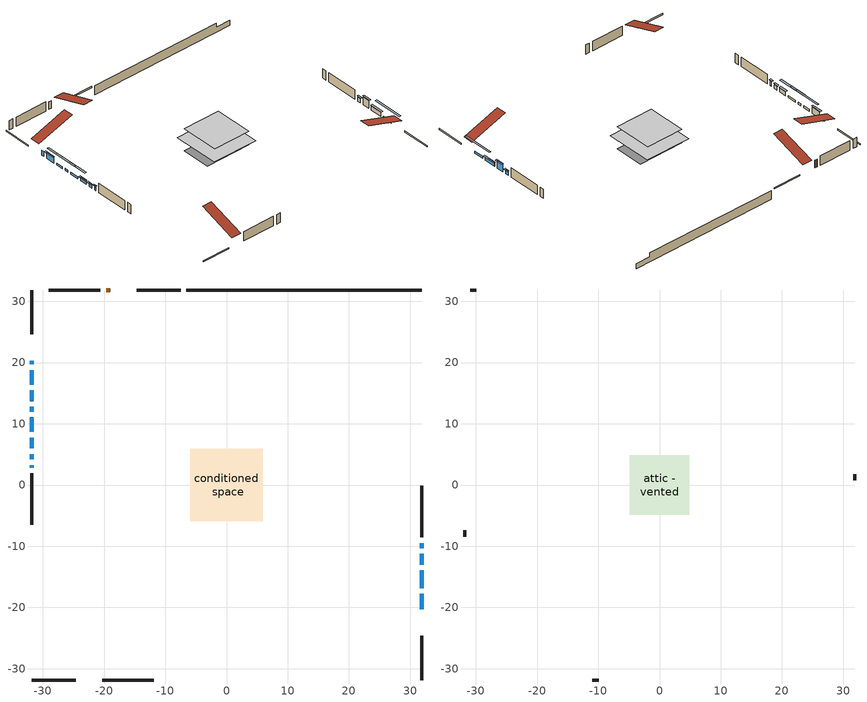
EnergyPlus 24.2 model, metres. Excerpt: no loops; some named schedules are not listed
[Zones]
conditioned space
 floor outside (Floor1 construction): -0.96,-0.96 -0.96,0.96 0.96,0.96 0.96,-0.96 z1.08
 floor adiabatic (AdiabaticFloorConstruction): -5.91,-5.91 -5.91,5.91 5.91,5.91 5.91,-5.91 z1.08
 floor foundation (Slab1 construction): -5.87,-3.73 -5.87,3.73 5.87,3.73 5.87,-3.73 z-1.21
 wall outside (RimJoist1 construction): -7.48,31.85 -14.68,31.85 / -31.85,-31.85 -24.65,-31.85 / -31.85,31.85 -31.85,24.65 / 31.85,-31.85 31.85,-24.65 z1.08:1.38
 wall outside (AdiabaticWallConstruction 1): -19.03,31.85 -19.66,31.85 z1.08:3.11
 wall outside (AdiabaticWallConstruction): -31.85,20.31 -31.85,19.69 / -31.85,3.25 -31.85,2.84 z1.08:2.3; -31.85,18.77 -31.85,16.4 z1.08:2.71; 31.85,-20.3 31.85,-17.79 / -31.85,15.47 -31.85,13.72 / -31.85,12.79 -31.85,11.95 / -31.85,11.03 -31.85,8.66 z1.08:1.59; 31.85,-16.86 31.85,-13.94 z1.08:2.06; 31.85,-13.01 31.85,-11.26 z1.08:3.09; 31.85,-10.33 31.85,-9.48 z1.08:2.12; -31.85,7.74 -31.85,5.97 / -31.85,5.04 -31.85,4.18 z1.08:2.05
 wall outside (Wall1 construction): -20.58,31.85 -29,31.85 / -20.3,-31.85 -11.89,-31.85 / -31.85,1.91 -31.85,-6.5 / 31.85,-8.55 31.85,-0.14 z1.08:3.52
 wall foundation (FoundationWall1 construction): -6.55,31.85,-1.21 -6.55,31.85,1.08 28.01,31.85,1.08 28.01,31.85,0.09 31.85,31.85,0.09 31.85,31.85,-1.21
 window (WindowConstruction 7): -31.85,20.3 -31.85,19.69 z1.08:2.3
 window (WindowConstruction 6): -31.85,18.77 -31.85,16.4 z1.08:2.7
 window (WindowConstruction 8): 31.85,-20.3 31.85,-17.79 z1.08:1.59
 window (WindowConstruction 9): -31.85,15.47 -31.85,13.72 z1.08:1.59
 window (WindowConstruction 10): -31.85,12.79 -31.85,11.95 z1.08:1.59
 window (WindowConstruction 11): -31.85,11.03 -31.85,8.66 z1.08:1.59
 window (WindowConstruction): 31.85,-16.86 31.85,-13.94 z1.08:2.06
 window (WindowConstruction 1): 31.85,-13.01 31.85,-11.26 z1.08:3.09
 window (WindowConstruction 2): 31.85,-10.33 31.85,-9.48 z1.08:2.12
 window (WindowConstruction 3): -31.85,7.74 -31.85,5.97 z1.08:2.05
 window (WindowConstruction 4): -31.85,5.04 -31.85,4.18 z1.08:2.05
 window (WindowConstruction 5): -31.85,3.25 -31.85,2.84 z1.08:2.3
 door (Door): -19.03,31.85 -19.65,31.85 z1.08:3.11
 ceiling adiabatic (AdiabaticFloorConstruction): 5.91,-5.91 5.91,5.91 -5.91,5.91 -5.91,-5.91 z1.08
attic - vented
 floor to conditioned space (Floor2 construction Reversed): -4.86,-4.86 -4.86,4.86 4.86,4.86 4.86,-4.86 z3.52
 wall outside (Wall2 construction): -29.93,31.85 -30.92,31.85 / -10.96,-31.85 -9.96,-31.85 / -31.85,-7.43 -31.85,-8.43 / 31.85,0.79 31.85,1.79 z1.08:3.52
 roof outside (Roof1 construction): -18.1,31.85,3.52 -18.1,22.4,6.67 -15.61,22.4,6.67 -15.61,31.85,3.52; -21.23,-31.85,3.52 -21.23,-22.4,6.67 -23.73,-22.4,6.67 -23.73,-31.85,3.52; -31.85,21.23,3.52 -22.4,21.23,6.67 -22.4,23.73,6.67 -31.85,23.73,3.52; 31.85,-21.23,3.52 22.4,-21.23,6.67 22.4,-23.73,6.67 31.85,-23.73,3.52
shading: -31.85,16.2 -31.85,18.97 -32.27,18.97 -32.27,16.2 z2.91; 31.85,-15.15 31.85,-22.94 32.27,-22.94 32.27,-15.15 z4.23; -31.85,11.08 -31.85,18.11 -32.27,18.11 -32.27,11.08 z4.23; -31.85,9.32 -31.85,15.43 -32.27,15.43 -32.27,9.32 z4.23; -31.85,6.02 -31.85,13.67 -32.27,13.67 -32.27,6.02 z4.23; 31.85,-13.74 31.85,-17.06 32.27,-17.06 32.27,-13.74 z2.26; 31.85,-11.06 31.85,-13.21 32.27,-13.21 32.27,-11.06 z3.29; 31.85,-9.28 31.85,-10.53 32.27,-10.53 32.27,-9.28 z2.32; -31.85,5.77 -31.85,7.94 -32.27,7.94 -32.27,5.77 z2.25; -31.85,3.98 -31.85,5.24 -32.27,5.24 -32.27,3.98 z2.25; -31.85,2.64 -31.85,3.45 -32.27,3.45 -32.27,2.64 z2.5
[Building]
Building 1: Terrain=Suburbs
[Site:Location]
Montreal Intl AP_QC: Latitude {deg}=45.47; Longitude {deg}=-73.74; Time Zone {hr}=-5; Elevation {m}=36; Keep Site Location Information=Yes
[Site:GroundTemperature:Shallow]
2.07863, -0.316383, -0.508184, 0.628371, 5.19101, 9.73239, 13.6695, 16.1636, 16.3755, 14.347, 10.5102, 6.10817
[Site:WaterMainsTemperature]
Calculation Method=Schedule; Temperature Schedule=mains temperature schedule
[Material] Roughness=Rough; Thermal Absorptance=0.9
Name | Thickness {m} | Conductivity {W/m-K} | Density {kg/m3} | Specific Heat {J/kg-K} | Solar Absorptance | Visible Absorptance
asphalt or fiberglass shingles | 0.00635 | 0.162714 | 1121.4 | 1465.45 | 0.4 | 0.4
ceiling loosefill ins | 0.0846667 | 0.0480833 | 16.02 | 1046.75 | 0.7 | 0.7
ceiling stud and cavity | 0.1397 | 0.0954719 | 65.682 | 1177.47 | 0.7 | 0.7
concrete 4.0 in. | 0.1016 | 1.803125 | 2242.8 | 837.4 | 0.7 | 0.7
concrete 8.0 in. | 0.2032 | 1.803125 | 2242.8 | 837.4 | 0.7 | 0.7
door material | 0.04445 | 0.053851 | 512.64 | 1214.23 | 0.7 | 0.7
exterior vertical ins | 0.0210149 | 0.029427 | 32.04 | 1214.23 | 0.7 | 0.7
floor covering | 0.0127 | 0.0433444 | 54.468 | 1339.84 | 0.6 | 0.6
floor rigid ins; wall rigid ins | 0.512978 | 0.029427 | 32.04 | 1214.23 | 0.7 | 0.7
floor stud and cavity | 0.1397 | 0.0924467 | 92.3553 | 1139.71 | 0.7 | 0.7
floor stud and cavity 1 | 0.1397 | 1.75129 | 37.0049 | 1207.88 | 0.7 | 0.7
furniture material conditioned space 1 | 0.1524 | 0.115458 | 640.8 | 1214.23 | 0.6 | 0.6
gypsum board | 0.0127 | 0.160291 | 801 | 837.4 | 0.6 | 0.6
gypsum board 1 | 0.0127 | 0.160291 | 801 | 837.4 | 0.7 | 0.7
osb sheathing 0.5 in. | 0.0127 | 0.115458 | 512.64 | 1214.23 | 0.7 | 0.7
osb sheathing 0.75 in. | 0.01905 | 0.115458 | 512.64 | 1214.23 | 0.7 | 0.7
osb sheathing 2.0 in. | 0.0508 | 0.115458 | 512.64 | 1214.23 | 0.7 | 0.7
rim joist stud and cavity | 0.0508 | 0.859146 | 125.044 | 1163.47 | 0.6 | 0.6
wall stud and cavity | 0.1397 | 0.0810402 | 139.0536 | 1170.24 | 0.7 | 0.7
wall stud and cavity 1 | 0.0889 | 6.1454 | 50.32683 | 1063.81 | 0.6 | 0.6
wall stud and cavity 2 | 0.0889 | 0.380278 | 52.3479 | 1209.89 | 0.7 | 0.7
wall stud and cavity 3 | 0.0889 | 0.391764 | 83.0341 | 1211.67 | 0.7 | 0.7
wood siding | 0.0254 | 0.102417 | 544.68 | 1172.36 | 0.4 | 0.4
wood siding 1 | 0.00254 | 0.102417 | 544.68 | 1172.36 | 0.4 | 0.4
wood siding 2; wood siding 3; wood siding 4 | 0.0254 | 0.102417 | 544.68 | 1172.36 | 0.7 | 0.7
[WindowMaterial:SimpleGlazingSystem]
Name | U-Factor {W/m2-K} | Solar Heat Gain Coefficient
WindowMaterial | 4.43849 | 0.67
WindowMaterial 1 | 4.38966 | 0.68
WindowMaterial 10 | 4.86832 | 0.64
WindowMaterial 2 | 4.8615 | 0.65
WindowMaterial 3 | 4.31187 | 0.68
WindowMaterial 4 | 4.93305 | 0.64
WindowMaterial 5 | 2.94518 | 0.44
WindowMaterial 6 | 3.79631 | 0.71
WindowMaterial 7 | 3.13653 | 0.62
WindowMaterial 8 | 5.65586 | 0.6
WindowMaterial 9 | 5.01992 | 0.64
[Construction]
AdiabaticFloorConstruction: floor stud and cavity 1, floor rigid ins, osb sheathing 0.75 in., floor covering
AdiabaticWallConstruction: wood siding 3, wall rigid ins, wall stud and cavity 2, gypsum board
AdiabaticWallConstruction 1: wood siding 4, wall rigid ins, wall stud and cavity 2, gypsum board
Door: door material
Floor1 construction: floor stud and cavity, osb sheathing 0.75 in., floor covering
Floor2 construction Reversed: gypsum board, ceiling stud and cavity, ceiling loosefill ins
FoundationWall1 construction: concrete 8.0 in., gypsum board 1
furniture construction conditioned space 1: furniture material conditioned space 1
PartitionWallConstruction: gypsum board, wall stud and cavity 3, gypsum board
RimJoist1 construction: wood siding 2, osb sheathing 2.0 in., rim joist stud and cavity
Roof1 construction: asphalt or fiberglass shingles
Slab1 construction: concrete 4.0 in.
Wall1 construction: wood siding, osb sheathing 0.5 in., wall stud and cavity, gypsum board
Wall2 construction: wood siding 1, wall stud and cavity 1
WindowConstruction: WindowMaterial
WindowConstruction 1: WindowMaterial 1
WindowConstruction 10; WindowConstruction 8: WindowMaterial 8
WindowConstruction 11: WindowMaterial 10
WindowConstruction 2: WindowMaterial 2
WindowConstruction 3: WindowMaterial 3
WindowConstruction 4: WindowMaterial 4
WindowConstruction 5: WindowMaterial 5
WindowConstruction 6: WindowMaterial 6
WindowConstruction 7: WindowMaterial 7
WindowConstruction 9: WindowMaterial 9
[Zone] Multiplier=1; Part of Total Floor Area=Yes
Name | Volume {m3}
attic - vented | 48.2632
conditioned space | 450.3
[Space]
Name | Zone | Volume {m3}
attic - vented 1 | attic - vented | 48.2632
conditioned space 1 | conditioned space | 450.3
[ZoneInfiltration:EffectiveLeakageArea]
infil attic - vented 1: Zone or Space=attic - vented 1; Schedule=Always On Discrete; Effective Air Leakage Area {cm2}=3772; Stack Coefficient=0.000388801; Wind Coefficient=1.33224e-05
[ZoneMixing]
whole house fan mix: Zone or Space=attic - vented; Schedule=Always On Continuous; Design Flow Rate Calculation Method=Flow/Zone; Design Flow Rate {m3/s}=0; Source Zone or Space=conditioned space
[SurfaceProperty:ExposedFoundationPerimeter]
Slab1: Exposed Perimeter Calculation Method=TotalExposedPerimeter; Total Exposed Perimeter {m}=38.406
[InternalMass] Zone or ZoneList=conditioned space; Space or SpaceList=conditioned space 1
Name | Construction | Surface Area {m2}
furniture mass conditioned space 1 | furniture construction conditioned space 1 | 92.3321
partition wall mass | PartitionWallConstruction | 230.83
[Lights]
interior lighting: Zone or ZoneList or Space or SpaceList=conditioned space 1; Schedule=interior lighting schedule; Design Level Calculation Method=LightingLevel; Lighting Level {W}=343.2; Return Air Fraction=0; Fraction Radiant=0.6; Fraction Visible=0.2; Fraction Replaceable=1
[People]
occupants: Zone or ZoneList or Space or SpaceList=conditioned space 1; Number of People Schedule=occupants schedule; Number of People Calculation Method=People; Number of People=3; Fraction Radiant=0.314171; Sensible Heat Fraction=0.56303; Activity Level Schedule=occupants activity schedule; Carbon Dioxide Generation Rate {m3/s-W}=0; Enable ASHRAE 55 Comfort Warnings=No; Mean Radiant Temperature Calculation Type=EnclosureAveraged
[ElectricEquipment] Zone or ZoneList or Space or SpaceList=conditioned space 1; Design Level Calculation Method=EquipmentLevel
Name | Schedule | Design Level {W} | Fraction Latent | Fraction Radiant | Fraction Lost
clothes dryer | clothes dryer schedule | 140.772 | 0.015 | 0.081 | 0.85
clothes washer | clothes washer schedule | 32.1985 | 0.03 | 0.162 | 0.7
cooking range | cooking range schedule | 215.147 | 0.08 | 0.432 | 0.2
dishwasher | dishwasher schedule | 66.8632 | 0.3 | 0.18 | 0.4
fridge | fridge schedule | 72.9452 | 0 | 0.6 | 0
mech vent bath fan 0 | mech vent bath fan 0 schedule | 50.2 | 0 | 0 | 1
mech vent house fan | mech vent house fan schedule | 0.95 | 0 | 0 | 1
mech vent house fan cfis | mech vent house fan cfis schedule | 0 | 0 | 0 | 0
mech vent range fan 0 | mech vent range fan 0 schedule | 57 | 0 | 0 | 1
misc plug loads | misc plug loads schedule | 494.7 | 0.045 | 0.513 | 0.1
whole house fan | Always On Discrete | 0 | 0 | 0 | 1
[OtherEquipment] Zone or ZoneList or Space or SpaceList=conditioned space 1; Design Level Calculation Method=EquipmentLevel
Name | Fuel Type | Schedule | Design Level {W} | Fraction Latent | Fraction Radiant | Fraction Lost
clothes dryer 1 | Electricity | clothes dryer schedule | 0 | 0.015 | 0.081 | 0.85
cooking range 1 | Electricity | cooking range schedule | 0 | 0.08 | 0.432 | 0.2
general water use latent | None | general water use schedule | 62.594 | 1 | 0 | 0
general water use sensible | None | general water use schedule | -61.6891 | 0 | 0.6 | 0
mech vent house fan latent load | None | Always On Discrete | 0 | 1 | 0 | 0
mech vent house fan sensible load | None | Always On Discrete | 0 | 0 | 0 | 0
water heater energy adjustment1 | Electricity | Always On Discrete | 0.01 | 0 | 0 | 1
[ZoneInfiltration:DesignFlowRate] Zone or ZoneList or Space or SpaceList=conditioned space 1; Schedule=Always On Discrete; Design Flow Rate Calculation Method=Flow/Zone; Design Flow Rate {m3/s}=0
infil flow; natural vent flow; whole house fan flow
[AvailabilityManager:Scheduled]
air source heat pump airloop Availability Manager: Schedule=Always On Discrete
[Foundation:Kiva]
Foundation Kiva 1: Initial Indoor Air Temperature {C}=18; Wall Height Above Grade {m}=1.08; Wall Depth Below Slab {m}=0.2032; Custom Block Material Name 1=exterior vertical ins; Custom Block Depth 1 {m}=2.28999; Custom Block X Position 1 {m}=0.2159; Custom Block Z Position 1 {m}=0
[Foundation:Kiva:Settings]
Soil Conductivity {W/m-K}=0.849921; Soil Density {kg/m3}=1842.3; Soil Specific Heat {J/kg-K}=418.7; Ground Solar Absorptivity=0.9; Ground Thermal Absorptivity=0.9; Ground Surface Roughness {m}=0.03; Far-Field Width {m}=40; Deep-Ground Boundary Condition=ZeroFlux; Deep-Ground Depth {m}=40; Minimum Cell Dimension {m}=0.2; Maximum Cell Growth Coefficient=3; Simulation Timestep=Timestep
[Exterior:Lights]
exterior lighting: Schedule=exterior lighting schedule; Design Level {W}=75.6
[EnergyManagementSystem:GlobalVariable]
air_source_heat_pump_airloop_Fan_RTF
infil_program_Qfan
infil_program_Qinf
natural_vent_program_Qnv
natural_vent_program_Qwhf
[EnergyManagementSystem:Sensor]
Name | Output:Variable or Output:Meter Index Key | Output:Variable or Output:Meter
airflow_gain | infil flow | Infiltration Sensible Heat Gain Energy
airflow_gain_1 | natural vent flow | Infiltration Sensible Heat Gain Energy
airflow_gain_2 | whole house fan flow | Infiltration Sensible Heat Gain Energy
airflow_loss | infil flow | Infiltration Sensible Heat Loss Energy
airflow_loss_1 | natural vent flow | Infiltration Sensible Heat Loss Energy
airflow_loss_2 | whole house fan flow | Infiltration Sensible Heat Loss Energy
clg_load_cond |  | Cooling:EnergyTransfer:Zone:CONDITIONED SPACE
clg_sp_s; clg_sp_s_1 | cooling setpoint | Schedule Value
clothes_dryer_exhaust_0_sch_s | clothes dryer exhaust 0 schedule | Schedule Value
cool_season | cooling season schedule | Schedule Value
htg_load_cond |  | Heating:EnergyTransfer:Zone:CONDITIONED SPACE
htg_sp_s; htg_sp_s_1 | heating setpoint | Schedule Value
ig_ee_conv | clothes dryer | Electric Equipment Convective Heating Energy
ig_ee_conv_2 | cooking range | Electric Equipment Convective Heating Energy
ig_ee_conv_4 | fridge | Electric Equipment Convective Heating Energy
ig_ee_conv_5 | misc plug loads | Electric Equipment Convective Heating Energy
ig_ee_conv_6 | whole house fan | Electric Equipment Convective Heating Energy
ig_ee_rad | clothes dryer | Electric Equipment Radiant Heating Energy
ig_ee_rad_2 | cooking range | Electric Equipment Radiant Heating Energy
ig_ee_rad_4 | fridge | Electric Equipment Radiant Heating Energy
ig_ee_rad_5 | misc plug loads | Electric Equipment Radiant Heating Energy
ig_ee_rad_6 | whole house fan | Electric Equipment Radiant Heating Energy
ig_lgt_conv | interior lighting | Lights Convective Heating Energy
ig_lgt_rad | interior lighting | Lights Radiant Heating Energy
ig_lgt_vis | interior lighting | Lights Visible Radiation Heating Energy
ig_oe_conv | clothes dryer 1 | Other Equipment Convective Heating Energy
ig_oe_conv_1 | cooking range 1 | Other Equipment Convective Heating Energy
ig_oe_conv_2 | general water use latent | Other Equipment Convective Heating Energy
ig_oe_conv_3 | general water use sensible | Other Equipment Convective Heating Energy
ig_oe_conv_4 | water heater energy adjustment1 | Other Equipment Convective Heating Energy
ig_oe_rad | clothes dryer 1 | Other Equipment Radiant Heating Energy
ig_oe_rad_1 | cooking range 1 | Other Equipment Radiant Heating Energy
ig_oe_rad_2 | general water use latent | Other Equipment Radiant Heating Energy
ig_oe_rad_3 | general water use sensible | Other Equipment Radiant Heating Energy
ig_oe_rad_4 | water heater energy adjustment1 | Other Equipment Radiant Heating Energy
ig_ppl_conv | occupants | People Convective Heating Energy
ig_ppl_rad | occupants | People Radiant Heating Energy
im_conv | furniture mass conditioned space 1 | Surface Inside Face Convection Heat Gain Energy
im_conv_1 | partition wall mass | Surface Inside Face Convection Heat Gain Energy
im_ig | furniture mass conditioned space 1 | Surface Inside Face Internal Gains Radiation Heat Gain Energy
im_ig_1 | partition wall mass | Surface Inside Face Internal Gains Radiation Heat Gain Energy
im_lgt | furniture mass conditioned space 1 | Surface Inside Face Lights Radiation Heat Gain Energy
im_lgt_1 | partition wall mass | Surface Inside Face Lights Radiation Heat Gain Energy
im_sol | furniture mass conditioned space 1 | Surface Inside Face Solar Radiation Heat Gain Energy
im_sol_1 | partition wall mass | Surface Inside Face Solar Radiation Heat Gain Energy
im_surf | furniture mass conditioned space 1 | Surface Inside Face Net Surface Thermal Radiation Heat Gain Energy
im_surf_1 | partition wall mass | Surface Inside Face Net Surface Thermal Radiation Heat Gain Energy
mech_vent_bath_fan_0_sch_s | mech vent bath fan 0 schedule | Schedule Value
mech_vent_range_fan_0_sch_s | mech vent range fan 0 schedule | Schedule Value
mv_conv | mech vent bath fan 0 | Electric Equipment Convective Heating Energy
mv_conv_1 | mech vent house fan | Electric Equipment Convective Heating Energy
mv_conv_2 | mech vent house fan cfis | Electric Equipment Convective Heating Energy
mv_conv_3 | mech vent range fan 0 | Electric Equipment Convective Heating Energy
mv_conv_4 | mech vent house fan latent load | Other Equipment Convective Heating Energy
mv_conv_5 | mech vent house fan sensible load | Other Equipment Convective Heating Energy
mv_rad | mech vent bath fan 0 | Electric Equipment Radiant Heating Energy
mv_rad_1 | mech vent house fan | Electric Equipment Radiant Heating Energy
mv_rad_2 | mech vent house fan cfis | Electric Equipment Radiant Heating Energy
mv_rad_3 | mech vent range fan 0 | Electric Equipment Radiant Heating Energy
mv_rad_4 | mech vent house fan latent load | Other Equipment Radiant Heating Energy
mv_rad_5 | mech vent house fan sensible load | Other Equipment Radiant Heating Energy
natural_vent_s | natural vent schedule | Schedule Value
out_pb_s |  | Site Outdoor Air Barometric Pressure
out_wt_s |  | Site Outdoor Air Humidity Ratio
site_vw_s |  | Site Wind Speed
ss_back_out | Window1 | Surface Window Shortwave from Zone Back Out Window Heat Transfer Rate
ss_back_out_1 | Window10 | Surface Window Shortwave from Zone Back Out Window Heat Transfer Rate
ss_back_out_10 | Window7 | Surface Window Shortwave from Zone Back Out Window Heat Transfer Rate
ss_back_out_11 | Window8 | Surface Window Shortwave from Zone Back Out Window Heat Transfer Rate
ss_back_out_2 | Window11 | Surface Window Shortwave from Zone Back Out Window Heat Transfer Rate
ss_back_out_3 | Window14 | Surface Window Shortwave from Zone Back Out Window Heat Transfer Rate
ss_back_out_4 | Window15 | Surface Window Shortwave from Zone Back Out Window Heat Transfer Rate
ss_back_out_5 | Window16 | Surface Window Shortwave from Zone Back Out Window Heat Transfer Rate
ss_back_out_6 | Window2 | Surface Window Shortwave from Zone Back Out Window Heat Transfer Rate
ss_back_out_7 | Window4 | Surface Window Shortwave from Zone Back Out Window Heat Transfer Rate
ss_back_out_8 | Window5 | Surface Window Shortwave from Zone Back Out Window Heat Transfer Rate
ss_back_out_9 | Window6 | Surface Window Shortwave from Zone Back Out Window Heat Transfer Rate
ss_conv | Door1 | Surface Inside Face Convection Heat Gain Energy
ss_conv_1 | Window1 | Surface Inside Face Convection Heat Gain Energy
ss_conv_10 | Window6 | Surface Inside Face Convection Heat Gain Energy
ss_conv_11 | Window7 | Surface Inside Face Convection Heat Gain Energy
ss_conv_12 | Window8 | Surface Inside Face Convection Heat Gain Energy
ss_conv_2 | Window10 | Surface Inside Face Convection Heat Gain Energy
ss_conv_3 | Window11 | Surface Inside Face Convection Heat Gain Energy
ss_conv_4 | Window14 | Surface Inside Face Convection Heat Gain Energy
ss_conv_5 | Window15 | Surface Inside Face Convection Heat Gain Energy
ss_conv_6 | Window16 | Surface Inside Face Convection Heat Gain Energy
ss_conv_7 | Window2 | Surface Inside Face Convection Heat Gain Energy
ss_conv_8 | Window4 | Surface Inside Face Convection Heat Gain Energy
ss_conv_9 | Window5 | Surface Inside Face Convection Heat Gain Energy
ss_ig | Door1 | Surface Inside Face Internal Gains Radiation Heat Gain Energy
ss_ig_1 | Window1 | Surface Inside Face Internal Gains Radiation Heat Gain Energy
ss_ig_10 | Window6 | Surface Inside Face Internal Gains Radiation Heat Gain Energy
ss_ig_11 | Window7 | Surface Inside Face Internal Gains Radiation Heat Gain Energy
ss_ig_12 | Window8 | Surface Inside Face Internal Gains Radiation Heat Gain Energy
ss_ig_2 | Window10 | Surface Inside Face Internal Gains Radiation Heat Gain Energy
ss_ig_3 | Window11 | Surface Inside Face Internal Gains Radiation Heat Gain Energy
ss_ig_4 | Window14 | Surface Inside Face Internal Gains Radiation Heat Gain Energy
ss_ig_5 | Window15 | Surface Inside Face Internal Gains Radiation Heat Gain Energy
ss_ig_6 | Window16 | Surface Inside Face Internal Gains Radiation Heat Gain Energy
ss_ig_7 | Window2 | Surface Inside Face Internal Gains Radiation Heat Gain Energy
ss_ig_8 | Window4 | Surface Inside Face Internal Gains Radiation Heat Gain Energy
ss_ig_9 | Window5 | Surface Inside Face Internal Gains Radiation Heat Gain Energy
ss_lgt | Door1 | Surface Inside Face Lights Radiation Heat Gain Energy
ss_sol | Door1 | Surface Inside Face Solar Radiation Heat Gain Energy
ss_surf | Door1 | Surface Inside Face Net Surface Thermal Radiation Heat Gain Energy
ss_surf_1 | Window1 | Surface Inside Face Net Surface Thermal Radiation Heat Gain Energy
ss_surf_10 | Window6 | Surface Inside Face Net Surface Thermal Radiation Heat Gain Energy
ss_surf_11 | Window7 | Surface Inside Face Net Surface Thermal Radiation Heat Gain Energy
ss_surf_12 | Window8 | Surface Inside Face Net Surface Thermal Radiation Heat Gain Energy
ss_surf_2 | Window10 | Surface Inside Face Net Surface Thermal Radiation Heat Gain Energy
ss_surf_3 | Window11 | Surface Inside Face Net Surface Thermal Radiation Heat Gain Energy
ss_surf_4 | Window14 | Surface Inside Face Net Surface Thermal Radiation Heat Gain Energy
ss_surf_5 | Window15 | Surface Inside Face Net Surface Thermal Radiation Heat Gain Energy
ss_surf_6 | Window16 | Surface Inside Face Net Surface Thermal Radiation Heat Gain Energy
ss_surf_7 | Window2 | Surface Inside Face Net Surface Thermal Radiation Heat Gain Energy
ss_surf_8 | Window4 | Surface Inside Face Net Surface Thermal Radiation Heat Gain Energy
ss_surf_9 | Window5 | Surface Inside Face Net Surface Thermal Radiation Heat Gain Energy
ss_trans_in | Window1 | Surface Window Transmitted Solar Radiation Rate
ss_trans_in_1 | Window10 | Surface Window Transmitted Solar Radiation Rate
ss_trans_in_10 | Window7 | Surface Window Transmitted Solar Radiation Rate
ss_trans_in_11 | Window8 | Surface Window Transmitted Solar Radiation Rate
ss_trans_in_2 | Window11 | Surface Window Transmitted Solar Radiation Rate
ss_trans_in_3 | Window14 | Surface Window Transmitted Solar Radiation Rate
ss_trans_in_4 | Window15 | Surface Window Transmitted Solar Radiation Rate
ss_trans_in_5 | Window16 | Surface Window Transmitted Solar Radiation Rate
ss_trans_in_6 | Window2 | Surface Window Transmitted Solar Radiation Rate
ss_trans_in_7 | Window4 | Surface Window Transmitted Solar Radiation Rate
ss_trans_in_8 | Window5 | Surface Window Transmitted Solar Radiation Rate
ss_trans_in_9 | Window6 | Surface Window Transmitted Solar Radiation Rate
ss_trans_out | Window1 | Surface Inside Face Initial Transmitted Diffuse Transmitted Out Window Solar Radiation Rate
ss_trans_out_1 | Window10 | Surface Inside Face Initial Transmitted Diffuse Transmitted Out Window Solar Radiation Rate
ss_trans_out_10 | Window7 | Surface Inside Face Initial Transmitted Diffuse Transmitted Out Window Solar Radiation Rate
ss_trans_out_11 | Window8 | Surface Inside Face Initial Transmitted Diffuse Transmitted Out Window Solar Radiation Rate
ss_trans_out_2 | Window11 | Surface Inside Face Initial Transmitted Diffuse Transmitted Out Window Solar Radiation Rate
ss_trans_out_3 | Window14 | Surface Inside Face Initial Transmitted Diffuse Transmitted Out Window Solar Radiation Rate
ss_trans_out_4 | Window15 | Surface Inside Face Initial Transmitted Diffuse Transmitted Out Window Solar Radiation Rate
ss_trans_out_5 | Window16 | Surface Inside Face Initial Transmitted Diffuse Transmitted Out Window Solar Radiation Rate
ss_trans_out_6 | Window2 | Surface Inside Face Initial Transmitted Diffuse Transmitted Out Window Solar Radiation Rate
ss_trans_out_7 | Window4 | Surface Inside Face Initial Transmitted Diffuse Transmitted Out Window Solar Radiation Rate
ss_trans_out_8 | Window5 | Surface Inside Face Initial Transmitted Diffuse Transmitted Out Window Solar Radiation Rate
ss_trans_out_9 | Window6 | Surface Inside Face Initial Transmitted Diffuse Transmitted Out Window Solar Radiation Rate
s_conv | Floor1 | Surface Inside Face Convection Heat Gain Energy
s_conv_1 | Floor2 | Surface Inside Face Convection Heat Gain Energy
s_conv_10 | Wall1:0 | Surface Inside Face Convection Heat Gain Energy
s_conv_11 | Wall1:180 | Surface Inside Face Convection Heat Gain Energy
s_conv_12 | Wall1:270 | Surface Inside Face Convection Heat Gain Energy
